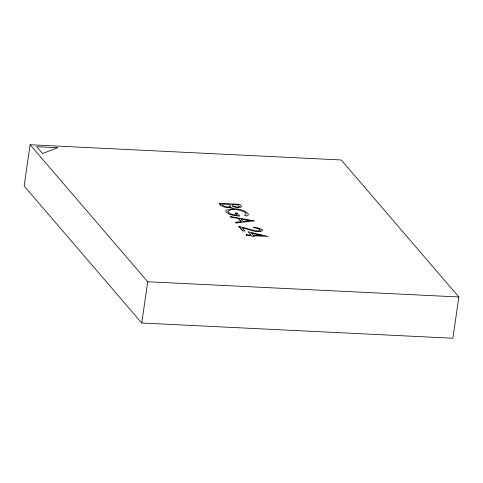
<?xml version="1.0" encoding="UTF-8"?>
<svg xmlns="http://www.w3.org/2000/svg" width="483" height="483" viewBox="0 0 483 483"><rect width="100%" height="100%" fill="white"/><g stroke="black" fill="none" stroke-linecap="round" stroke-linejoin="round"><path stroke-width="0.72" d="M228.03 211.657L228.036 211.107C232.782 207.762 239.96 210.033 244.881 212.248A9.865 2.838 8.2 0 1 246.179 213.951L244.573 215.43L246.541 216.034L248.214 214.977L248.473 214.156C243.426 208.39 232.806 207.66 225.978 210.328L225.712 211.125L226.267 212.212L230.101 214.446M30.097 144.749L24.15 186.015L141.767 323.018L452.903 338.251L458.85 296.985L341.233 159.982L30.097 144.749L147.713 281.752L458.85 296.985M141.767 323.018L147.713 281.752M239.326 206.597L238.3 204.858L231.653 204.538C233.337 206.754 236.579 207.4 239.163 206.748M229.854 206.923L230.735 206.102L229.528 204.424L221.812 204.055C223.52 206.676 226.95 207.346 229.854 206.923L228.701 207.056M258.773 230.898L257.173 230.94A5.108 1.467 8.2 0 1 254.547 230.602L238.837 226.249L242.834 230.91L244.959 231.007L242.225 227.825C248.636 228.821 255.966 233.518 262.462 230.711L262.003 229.534M258.767 230.898L260.24 230.306L259.606 229.238M230.379 207.648L231.937 207.346L232.685 206.597L237.775 207.612A5.301 1.521 8.2 0 0 240.625 207.418L241.572 206.603L239.9 204.345L219.161 203.337C221.431 207.189 226.34 207.732 230.379 207.648L229.485 207.678M254.076 220.858L236.048 223.007L235.475 222.337L241.252 221.649L238.59 218.539L231.043 217.175L230.469 216.511L254.076 220.864M249.989 220.604L243.1 221.431L240.999 218.98L249.989 220.61M259.703 231.556L260.687 231.448M231.478 208.898L233.911 208.934M231.599 214.217L237.165 215.4L235.203 213.118L237.334 213.22L239.822 216.124L232.136 215.044M235.203 213.124L237.334 213.226M253.593 235.722L254.269 236.519L252.144 236.416L251.468 235.619L246.68 235.39L246.149 234.774L250.937 235.004L248.147 231.755L267.95 236.429L253.593 235.728M236.471 207.497L237.781 207.605M234.382 215.527L236.978 215.895M234.823 215.074L235.994 215.267M230.101 214.44L232.136 215.05M231.599 214.223L229.141 212.997L228.03 211.651M259.606 229.238L257.155 228.296L253.949 227.837L253.424 227.215L258.381 227.97L262.003 229.54M238.59 218.545L241.252 221.649M219.161 203.331L220.749 205.184M230.469 216.505L231.043 217.175M235.475 222.331L236.048 223.001M238.837 226.249L242.834 230.904M246.149 234.768L246.68 235.384M57.495 147.726L42.631 153.564L36.75 146.711L57.495 147.726M262.076 235.547L253.068 235.112L251.311 233.066L262.076 235.553"/></g></svg>
